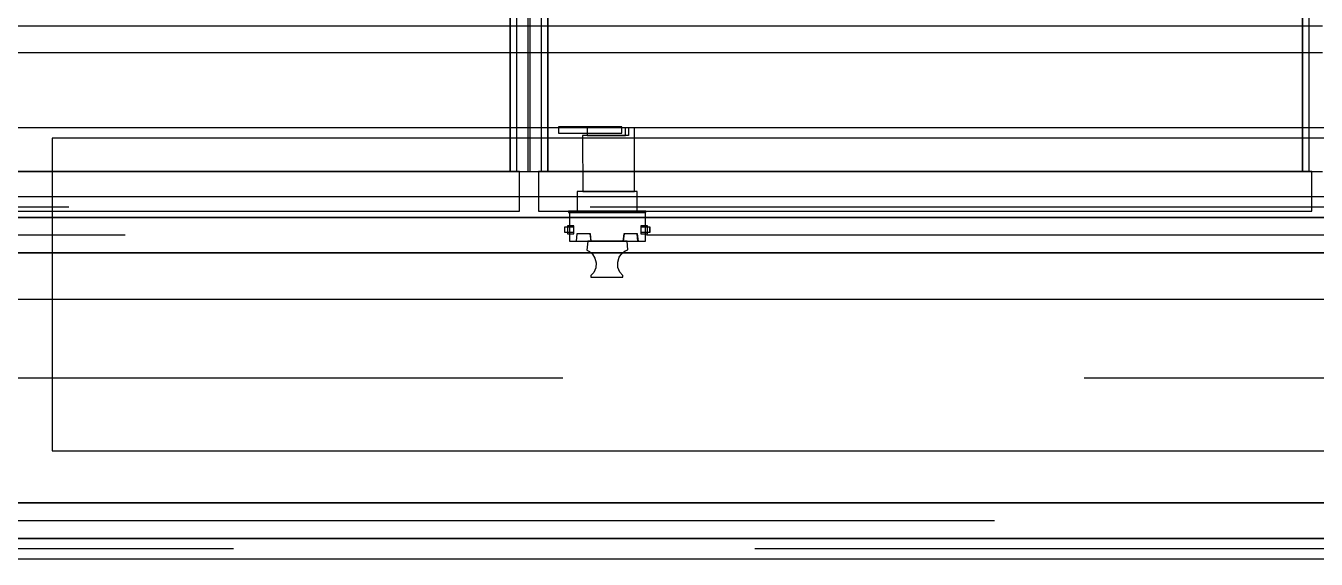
# Model space of a CAD drawing. Extents: x -23.2 to 18.8, y -18.4 to 11.3.
# Drawn here: x -4.684 to -4.065, y -0.031 to 0.225 of the extents above; entities that cross this region are included whole.
import ezdxf

# ---------------------------------------------------------------- set-up
doc = ezdxf.new("R2010")
doc.units = 0
doc.linetypes.add('DASHED', pattern=[0.75, 0.5, -0.25])
for name, color, linetype in [('COVERING', 8, 'CONTINUOUS'), ('EJE_MUROS', 8, 'CONTINUOUS'), ('FURNISHINGELEMENT', 8, 'CONTINUOUS'), ('LOSAS', 3, 'CONTINUOUS'), ('MUROS', 7, 'CONTINUOUS'), ('VIGAS', 5, 'CONTINUOUS')]:
    doc.layers.add(name, color=color, linetype=linetype)

msp = doc.modelspace()

# ---------------------------------------------------------------- linework, layer by layer
at = {"layer": 'COVERING'}
msp.add_line((-5.77616, 0.09377), (-3.64616, 0.09377), dxfattribs=at)
at = {"layer": 'EJE_MUROS', "linetype": 'DASHED'}
for p, q in [((-2.41316, 0.13792), (-5.65916, 0.13792)), ((-2.38616, 0.12442), (-5.67616, 0.12442)), ((-5.67616, 0.05592), (-2.38616, 0.05592)), ((-4.71916, -0.01258), (-0.83417, -0.01258)), ((-0.83417, -0.02608), (-4.71916, -0.02608))]:
    msp.add_line(p, q, dxfattribs=at)
at = {"layer": 'FURNISHINGELEMENT'}
for p, q in [((-4.45145, 0.15493, 5.36405), (-4.45145, 0.59308, 5.36405)), ((-4.44293, 0.59308, 5.36405), (-4.44293, 0.15493, 5.36405)), ((-4.44193, 0.15493, 5.36405), (-4.44193, 0.59308, 5.36405)), ((-4.4334, 0.59308, 5.36405), (-4.4334, 0.15493, 5.36405)), ((-4.07145, 0.15493, 5.36405), (-4.07145, 0.59308, 5.36405)), ((-4.45145, 0.58038, 5.36405), (-4.45145, 0.15493, 5.36405)), ((-4.44828, 0.15493, 3.55112), (-4.44828, 0.58038, 3.55112)), ((-4.43658, 0.58038, 3.55112), (-4.43658, 0.15493, 3.55112)), ((-4.4334, 0.15493, 5.36405), (-4.4334, 0.58038, 5.36405)), ((-4.07145, 0.58038, 5.36405), (-4.07145, 0.15493, 5.36405)), ((-4.06828, 0.15493, 3.55112), (-4.06828, 0.58038, 3.55112)), ((-4.44193, 0.22478, 3.5416), (-4.82293, 0.22478, 3.5416)), ((-4.44293, 0.22478, 3.5416), (-4.44293, 0.21208, 3.5416)), ((-4.06193, 0.22478, 3.5416), (-4.44293, 0.22478, 3.5416)), ((-4.44193, 0.21208, 3.5416), (-4.44193, 0.22478, 3.5416)), ((-4.82293, 0.21208, 3.5416), (-4.44193, 0.21208, 3.5416)), ((-4.44293, 0.21208, 3.5416), (-4.06193, 0.21208, 3.5416)), ((-4.42666, 0.17645, 4.46032), (-4.42831, 0.17645, 4.45855)), ((-4.42831, 0.17645, 4.45855), (-4.42831, 0.1734, 4.45855)), ((-4.42831, 0.1734, 4.45855), (-4.42666, 0.1734, 4.46032)), ((-4.42464, 0.17645, 4.46163), (-4.42666, 0.17645, 4.46032)), ((-4.42666, 0.1734, 4.46032), (-4.42464, 0.1734, 4.46163)), ((-4.42235, 0.17645, 4.4624), (-4.42464, 0.17645, 4.46163)), ((-4.42464, 0.1734, 4.46163), (-4.42235, 0.1734, 4.4624)), ((-4.4038, 0.17645, 4.4624), (-4.42235, 0.17645, 4.4624)), ((-4.42235, 0.1734, 4.4624), (-4.4038, 0.1734, 4.4624)), ((-4.41452, 0.17413, 4.44272), (-4.41457, 0.17233, 4.44272)), ((-4.41448, 0.17594, 4.44272), (-4.41452, 0.17413, 4.44272)), ((-4.40495, 0.17594, 4.44272), (-4.41448, 0.17594, 4.44272)), ((-4.40232, 0.17594, 4.44306), (-4.40495, 0.17594, 4.44272)), ((-4.40152, 0.17645, 4.46163), (-4.4038, 0.17645, 4.4624)), ((-4.4038, 0.1734, 4.4624), (-4.40152, 0.1734, 4.46163)), ((-4.39987, 0.17594, 4.44408), (-4.40232, 0.17594, 4.44306)), ((-4.3995, 0.17645, 4.46031), (-4.40152, 0.17645, 4.46163)), ((-4.40152, 0.1734, 4.46163), (-4.3995, 0.1734, 4.46031)), ((-4.39776, 0.17594, 4.44569), (-4.39987, 0.17594, 4.44408)), ((-4.39786, 0.17645, 4.45854), (-4.3995, 0.17645, 4.46031)), ((-4.3995, 0.1734, 4.46031), (-4.39786, 0.1734, 4.45854)), ((-4.39786, 0.1734, 4.45854), (-4.39786, 0.17645, 4.45854)), ((-4.39615, 0.17594, 4.4478), (-4.39776, 0.17594, 4.44569)), ((-4.39615, 0.17233, 4.4478), (-4.39615, 0.17594, 4.4478)), ((-4.39333, 0.17594, 4.46044), (-4.39479, 0.17594, 4.46262)), ((-4.39479, 0.17594, 4.46262), (-4.39479, 0.17413, 4.46267)), ((-4.39479, 0.17413, 4.46267), (-4.39479, 0.17233, 4.46272)), ((-4.3919, 0.17594, 4.4583), (-4.39333, 0.17594, 4.46044)), ((-4.39183, 0.16039, 4.45883), (-4.3919, 0.17594, 4.4583)), ((-4.41453, 0.17233, 4.46299), (-4.41681, 0.17233, 4.46015)), ((-4.41681, 0.17233, 4.46015), (-4.41669, 0.14543, 4.46123)), ((-4.41457, 0.17233, 4.44272), (-4.40495, 0.17233, 4.44272)), ((-4.4116, 0.17233, 4.46514), (-4.41453, 0.17233, 4.46299)), ((-4.40821, 0.17233, 4.46648), (-4.4116, 0.17233, 4.46514)), ((-4.4046, 0.17233, 4.4669), (-4.40821, 0.17233, 4.46648)), ((-4.40495, 0.17233, 4.44272), (-4.40232, 0.17233, 4.44306)), ((-4.401, 0.17233, 4.46638), (-4.4046, 0.17233, 4.4669)), ((-4.40232, 0.17233, 4.44306), (-4.39987, 0.17233, 4.44408)), ((-4.39766, 0.17233, 4.46495), (-4.401, 0.17233, 4.46638)), ((-4.39987, 0.17233, 4.44408), (-4.39776, 0.17233, 4.44569)), ((-4.39776, 0.17233, 4.44569), (-4.39615, 0.17233, 4.4478)), ((-4.39479, 0.17233, 4.46272), (-4.39766, 0.17233, 4.46495)), ((-4.81658, 0.15493, 3.55112), (-4.44828, 0.15493, 3.55112)), ((-4.45145, 0.15493, 5.3625), (-4.8134, 0.15493, 5.3625)), ((-4.8134, 0.15493, 5.36405), (-4.45145, 0.15493, 5.36405)), ((-4.44696, 0.15493, 5.36064), (-4.45145, 0.15493, 5.3625)), ((-4.45145, 0.15493, 5.36405), (-4.44193, 0.15493, 5.36405)), ((-4.44696, 0.13588, 5.36064), (-4.44696, 0.15493, 5.36064)), ((-4.44293, 0.15493, 5.36405), (-4.4334, 0.15493, 5.36405)), ((-4.4334, 0.15493, 5.3625), (-4.43789, 0.15493, 5.36064)), ((-4.43789, 0.15493, 5.36064), (-4.43789, 0.13588, 5.36064)), ((-4.43658, 0.15493, 3.55112), (-4.06828, 0.15493, 3.55112)), ((-4.07145, 0.15493, 5.3625), (-4.4334, 0.15493, 5.3625)), ((-4.4334, 0.15493, 5.36405), (-4.07145, 0.15493, 5.36405)), ((-4.39183, 0.14543, 4.45945), (-4.39183, 0.16039, 4.45883)), ((-4.06696, 0.15493, 5.36064), (-4.07145, 0.15493, 5.3625)), ((-4.07145, 0.15493, 5.36405), (-4.06193, 0.15493, 5.36405)), ((-4.06696, 0.13588, 5.36064), (-4.06696, 0.15493, 5.36064)), ((-4.41578, 0.14543, 4.52235), (-4.41937, 0.14543, 4.52086)), ((-4.41937, 0.14543, 4.52086), (-4.41937, 0.13588, 4.52086)), ((-4.41669, 0.14543, 4.46123), (-4.41448, 0.14543, 4.4637)), ((-4.39413, 0.14543, 4.52235), (-4.41578, 0.14543, 4.52235)), ((-4.41448, 0.14543, 4.4637), (-4.41177, 0.14543, 4.46561)), ((-4.41177, 0.14543, 4.46561), (-4.40869, 0.14543, 4.46686)), ((-4.40869, 0.14543, 4.46686), (-4.40542, 0.14543, 4.46738)), ((-4.40542, 0.14543, 4.46738), (-4.40211, 0.14543, 4.46714)), ((-4.40211, 0.14543, 4.46714), (-4.39894, 0.14543, 4.46616)), ((-4.39894, 0.14543, 4.46616), (-4.39608, 0.14543, 4.46449)), ((-4.39608, 0.14543, 4.46449), (-4.39366, 0.14543, 4.46222)), ((-4.39055, 0.14543, 4.52086), (-4.39413, 0.14543, 4.52235)), ((-4.39366, 0.14543, 4.46222), (-4.39183, 0.14543, 4.45945)), ((-4.39055, 0.13588, 4.52086), (-4.39055, 0.14543, 4.52086)), ((-4.8134, 0.13588, 5.3625), (-4.45145, 0.13588, 5.3625)), ((-4.45145, 0.13588, 5.3625), (-4.44696, 0.13588, 5.36064)), ((-4.43789, 0.13588, 5.36064), (-4.4334, 0.13588, 5.3625)), ((-4.4334, 0.13588, 5.3625), (-4.07145, 0.13588, 5.3625)), ((-4.42242, 0.13588, 4.58782), (-4.42343, 0.13588, 4.58651)), ((-4.42343, 0.13588, 4.58651), (-4.42343, 0.1353, 4.58651)), ((-4.42343, 0.1353, 4.58651), (-4.42242, 0.1353, 4.58782)), ((-4.42066, 0.1353, 4.5259), (-4.42305, 0.1353, 4.52491)), ((-4.42305, 0.1353, 4.52491), (-4.42305, 0.12158, 4.52491)), ((-4.4211, 0.13588, 4.58883), (-4.42242, 0.13588, 4.58782)), ((-4.42242, 0.1353, 4.58782), (-4.4211, 0.1353, 4.58883)), ((-4.41957, 0.13588, 4.58946), (-4.4211, 0.13588, 4.58883)), ((-4.4211, 0.1353, 4.58883), (-4.41957, 0.1353, 4.58946)), ((-4.38893, 0.1353, 4.5259), (-4.42066, 0.1353, 4.5259)), ((-4.41793, 0.13588, 4.58968), (-4.41957, 0.13588, 4.58946)), ((-4.41957, 0.1353, 4.58946), (-4.41793, 0.1353, 4.58968)), ((-4.41937, 0.13588, 4.52086), (-4.41578, 0.13588, 4.52235)), ((-4.39197, 0.13588, 4.58968), (-4.41793, 0.13588, 4.58968)), ((-4.41793, 0.1353, 4.58968), (-4.39197, 0.1353, 4.58968)), ((-4.41578, 0.13588, 4.52235), (-4.39413, 0.13588, 4.52235)), ((-4.39413, 0.13588, 4.52235), (-4.39055, 0.13588, 4.52086)), ((-4.39032, 0.13588, 4.58946), (-4.39197, 0.13588, 4.58968)), ((-4.39197, 0.1353, 4.58968), (-4.39032, 0.1353, 4.58946)), ((-4.38879, 0.13588, 4.58883), (-4.39032, 0.13588, 4.58946)), ((-4.39032, 0.1353, 4.58946), (-4.38879, 0.1353, 4.58883)), ((-4.38654, 0.1353, 4.52491), (-4.38893, 0.1353, 4.5259)), ((-4.38748, 0.13588, 4.58782), (-4.38879, 0.13588, 4.58883)), ((-4.38879, 0.1353, 4.58883), (-4.38748, 0.1353, 4.58782)), ((-4.38647, 0.13588, 4.58651), (-4.38748, 0.13588, 4.58782)), ((-4.38748, 0.1353, 4.58782), (-4.38647, 0.1353, 4.58651)), ((-4.38654, 0.12158, 4.52491), (-4.38654, 0.1353, 4.52491)), ((-4.38647, 0.1353, 4.58651), (-4.38647, 0.13588, 4.58651)), ((-4.07145, 0.13588, 5.3625), (-4.06696, 0.13588, 5.36064)), ((-4.4243, 0.12832, 4.48227), (-4.42548, 0.12832, 4.48046)), ((-4.42548, 0.12832, 4.48046), (-4.42548, 0.12588, 4.48046)), ((-4.42548, 0.12588, 4.48046), (-4.4243, 0.12588, 4.48227)), ((-4.42424, 0.12832, 4.50518), (-4.4254, 0.12832, 4.50339)), ((-4.4254, 0.12832, 4.50339), (-4.4254, 0.12588, 4.50339)), ((-4.4254, 0.12588, 4.50339), (-4.42424, 0.12588, 4.50518)), ((-4.42273, 0.12832, 4.48375), (-4.4243, 0.12832, 4.48227)), ((-4.4243, 0.12588, 4.48227), (-4.42273, 0.12588, 4.48375)), ((-4.4227, 0.12832, 4.50666), (-4.42424, 0.12832, 4.50518)), ((-4.42424, 0.12588, 4.50518), (-4.4227, 0.12588, 4.50666)), ((-4.42086, 0.12895, 4.48976), (-4.42403, 0.12895, 4.48976)), ((-4.42403, 0.12895, 4.48976), (-4.42403, 0.12514, 4.48976)), ((-4.42403, 0.12895, 4.46691), (-4.42403, 0.12514, 4.46691)), ((-4.42086, 0.12895, 4.46691), (-4.42403, 0.12895, 4.46691)), ((-4.42403, 0.12514, 4.48976), (-4.42086, 0.12514, 4.48976)), ((-4.42403, 0.12514, 4.46691), (-4.42086, 0.12514, 4.46691)), ((-4.42086, 0.12832, 4.48484), (-4.42273, 0.12832, 4.48375)), ((-4.42273, 0.12588, 4.48375), (-4.42086, 0.12588, 4.48484)), ((-4.42086, 0.12832, 4.50776), (-4.4227, 0.12832, 4.50666)), ((-4.4227, 0.12588, 4.50666), (-4.42086, 0.12588, 4.50776)), ((-4.42086, 0.12514, 4.48976), (-4.42086, 0.12895, 4.48976)), ((-4.42086, 0.12514, 4.46691), (-4.42086, 0.12895, 4.46691)), ((-4.42086, 0.12588, 4.50776), (-4.42086, 0.12832, 4.50776)), ((-4.42086, 0.12588, 4.48484), (-4.42086, 0.12832, 4.48484)), ((-4.41948, 0.12514, 4.48091), (-4.41987, 0.12158, 4.4773)), ((-4.41944, 0.12514, 4.50315), (-4.41983, 0.12158, 4.49952)), ((-4.41626, 0.12514, 4.4777), (-4.41948, 0.12514, 4.48091)), ((-4.41621, 0.12514, 4.49992), (-4.41944, 0.12514, 4.50315)), ((-4.41305, 0.12514, 4.48091), (-4.41626, 0.12514, 4.4777)), ((-4.41298, 0.12514, 4.50315), (-4.41621, 0.12514, 4.49992)), ((-4.41265, 0.12158, 4.4773), (-4.41305, 0.12514, 4.48091)), ((-4.41258, 0.12158, 4.49952), (-4.41298, 0.12514, 4.50315)), ((-4.39699, 0.12514, 4.48117), (-4.39739, 0.12158, 4.47756)), ((-4.39681, 0.12514, 4.50394), (-4.39721, 0.12158, 4.50031)), ((-4.39378, 0.12514, 4.47796), (-4.39699, 0.12514, 4.48117)), ((-4.39358, 0.12514, 4.50071), (-4.39681, 0.12514, 4.50394)), ((-4.39057, 0.12514, 4.48117), (-4.39378, 0.12514, 4.47796)), ((-4.39035, 0.12514, 4.50394), (-4.39358, 0.12514, 4.50071)), ((-4.39017, 0.12158, 4.47756), (-4.39057, 0.12514, 4.48117)), ((-4.38995, 0.12158, 4.50031), (-4.39035, 0.12514, 4.50394)), ((-4.38555, 0.12895, 4.48976), (-4.38873, 0.12895, 4.48976)), ((-4.38873, 0.12895, 4.48976), (-4.38873, 0.12514, 4.48976)), ((-4.38555, 0.12895, 4.46691), (-4.38873, 0.12895, 4.46691)), ((-4.38873, 0.12895, 4.46691), (-4.38873, 0.12514, 4.46691)), ((-4.387, 0.12832, 4.50647), (-4.38873, 0.12832, 4.50759)), ((-4.38873, 0.12832, 4.50759), (-4.38873, 0.12588, 4.50759)), ((-4.38694, 0.12832, 4.48361), (-4.38873, 0.12832, 4.48472)), ((-4.38873, 0.12832, 4.48472), (-4.38873, 0.12588, 4.48472)), ((-4.38873, 0.12588, 4.50759), (-4.387, 0.12588, 4.50647)), ((-4.38873, 0.12588, 4.48472), (-4.38694, 0.12588, 4.48361)), ((-4.38873, 0.12514, 4.48976), (-4.38555, 0.12514, 4.48976)), ((-4.38873, 0.12514, 4.46691), (-4.38555, 0.12514, 4.46691)), ((-4.38557, 0.12832, 4.505), (-4.387, 0.12832, 4.50647)), ((-4.387, 0.12588, 4.50647), (-4.38557, 0.12588, 4.505)), ((-4.38545, 0.12832, 4.48213), (-4.38694, 0.12832, 4.48361)), ((-4.38694, 0.12588, 4.48361), (-4.38545, 0.12588, 4.48213)), ((-4.38449, 0.12832, 4.50325), (-4.38557, 0.12832, 4.505)), ((-4.38557, 0.12588, 4.505), (-4.38449, 0.12588, 4.50325)), ((-4.38555, 0.12514, 4.48976), (-4.38555, 0.12895, 4.48976)), ((-4.38555, 0.12514, 4.46691), (-4.38555, 0.12895, 4.46691)), ((-4.38433, 0.12832, 4.48036), (-4.38545, 0.12832, 4.48213)), ((-4.38545, 0.12588, 4.48213), (-4.38433, 0.12588, 4.48036)), ((-4.38449, 0.12588, 4.50325), (-4.38449, 0.12832, 4.50325)), ((-4.38433, 0.12588, 4.48036), (-4.38433, 0.12832, 4.48036)), ((-4.42305, 0.12158, 4.52491), (-4.42066, 0.12158, 4.5259)), ((-4.42066, 0.12158, 4.5259), (-4.38893, 0.12158, 4.5259)), ((-4.41987, 0.12158, 4.4773), (-4.41882, 0.12158, 4.47649)), ((-4.41983, 0.12158, 4.49952), (-4.41877, 0.12158, 4.4987)), ((-4.41882, 0.12158, 4.47649), (-4.41759, 0.12158, 4.47598)), ((-4.41877, 0.12158, 4.4987), (-4.41753, 0.12158, 4.49819)), ((-4.41759, 0.12158, 4.47598), (-4.41626, 0.12158, 4.47581)), ((-4.41753, 0.12158, 4.49819), (-4.41621, 0.12158, 4.49802)), ((-4.41626, 0.12158, 4.47581), (-4.41494, 0.12158, 4.47598)), ((-4.41621, 0.12158, 4.49802), (-4.41488, 0.12158, 4.49819)), ((-4.41494, 0.12158, 4.47598), (-4.41371, 0.12158, 4.47649)), ((-4.41488, 0.12158, 4.49819), (-4.41364, 0.12158, 4.4987)), ((-4.41422, 0.12158, 4.45818), (-4.41462, 0.11725, 4.45742)), ((-4.41249, 0.12158, 4.46044), (-4.41422, 0.12158, 4.45818)), ((-4.41371, 0.12158, 4.47649), (-4.41265, 0.12158, 4.4773)), ((-4.41364, 0.12158, 4.4987), (-4.41258, 0.12158, 4.49952)), ((-4.41024, 0.12158, 4.46217), (-4.41249, 0.12158, 4.46044)), ((-4.40761, 0.12158, 4.46326), (-4.41024, 0.12158, 4.46217)), ((-4.40479, 0.12158, 4.46363), (-4.40761, 0.12158, 4.46326)), ((-4.40198, 0.12158, 4.46326), (-4.40479, 0.12158, 4.46363)), ((-4.39935, 0.12158, 4.46217), (-4.40198, 0.12158, 4.46326)), ((-4.3971, 0.12158, 4.46044), (-4.39935, 0.12158, 4.46217)), ((-4.39739, 0.12158, 4.47756), (-4.39633, 0.12158, 4.47675)), ((-4.39721, 0.12158, 4.50031), (-4.39615, 0.12158, 4.4995)), ((-4.39537, 0.12158, 4.45818), (-4.3971, 0.12158, 4.46044)), ((-4.39633, 0.12158, 4.47675), (-4.3951, 0.12158, 4.47624)), ((-4.39615, 0.12158, 4.4995), (-4.39491, 0.12158, 4.49898)), ((-4.39503, 0.11746, 4.45756), (-4.39537, 0.12158, 4.45818)), ((-4.3951, 0.12158, 4.47624), (-4.39378, 0.12158, 4.47607)), ((-4.39491, 0.12158, 4.49898), (-4.39358, 0.12158, 4.49881)), ((-4.39378, 0.12158, 4.47607), (-4.39246, 0.12158, 4.47624)), ((-4.39358, 0.12158, 4.49881), (-4.39225, 0.12158, 4.49898)), ((-4.39246, 0.12158, 4.47624), (-4.39123, 0.12158, 4.47675)), ((-4.39225, 0.12158, 4.49898), (-4.39102, 0.12158, 4.4995)), ((-4.39123, 0.12158, 4.47675), (-4.39017, 0.12158, 4.47756)), ((-4.39102, 0.12158, 4.4995), (-4.38995, 0.12158, 4.50031)), ((-4.38893, 0.12158, 4.5259), (-4.38654, 0.12158, 4.52491)), ((-4.41462, 0.11725, 4.45742), (-4.4134, 0.11659, 4.4594)), ((-4.4134, 0.11659, 4.4594), (-4.41199, 0.11533, 4.46091)), ((-4.41199, 0.11533, 4.46091), (-4.41081, 0.11343, 4.46182)), ((-4.41081, 0.11343, 4.46182), (-4.41024, 0.11112, 4.46217)), ((-4.39991, 0.11144, 4.46247), (-4.39921, 0.11379, 4.46209)), ((-4.39978, 0.10896, 4.46241), (-4.39991, 0.11144, 4.46247)), ((-4.39921, 0.11379, 4.46209), (-4.39788, 0.11567, 4.46115)), ((-4.39788, 0.11567, 4.46115), (-4.39634, 0.11686, 4.4596)), ((-4.39634, 0.11686, 4.4596), (-4.39503, 0.11746, 4.45756)), ((-4.4114, 0.10659, 4.46139), (-4.41277, 0.10504, 4.46015)), ((-4.41046, 0.10872, 4.46204), (-4.4114, 0.10659, 4.46139)), ((-4.41024, 0.11112, 4.46217), (-4.41046, 0.10872, 4.46204)), ((-4.39886, 0.10672, 4.46187), (-4.39978, 0.10896, 4.46241)), ((-4.39742, 0.10504, 4.46075), (-4.39886, 0.10672, 4.46187)), ((-4.41277, 0.10504, 4.46015), (-4.41277, 0.10426, 4.46015)), ((-4.41277, 0.10426, 4.46015), (-4.41092, 0.10426, 4.46174)), ((-4.41092, 0.10426, 4.46174), (-4.40877, 0.10426, 4.46287)), ((-4.40877, 0.10426, 4.46287), (-4.40643, 0.10426, 4.4635)), ((-4.40643, 0.10426, 4.4635), (-4.404, 0.10426, 4.4636)), ((-4.404, 0.10426, 4.4636), (-4.40161, 0.10426, 4.46315)), ((-4.40161, 0.10426, 4.46315), (-4.39938, 0.10426, 4.46218)), ((-4.39938, 0.10426, 4.46218), (-4.39742, 0.10426, 4.46075)), ((-4.39742, 0.10426, 4.46075), (-4.39742, 0.10504, 4.46075))]:
    msp.add_line(p, q, dxfattribs=at)
at = {"layer": 'LOSAS'}
msp.add_line((1.66384, 0.17592), (-5.72616, 0.17592), dxfattribs=at)
at = {"layer": 'MUROS'}
for p, q in [((-5.65916, 0.14292), (-2.41316, 0.14292)), ((-5.67616, 0.13292), (-2.38616, 0.13292)), ((-2.41316, 0.13292), (-5.65916, 0.13292)), ((-5.67616, 0.11592), (-2.38616, 0.11592)), ((-2.38616, 0.11592), (-5.67616, 0.11592)), ((-2.38616, -0.00408), (-5.67616, -0.00408)), ((-4.71916, -0.00408), (-0.83417, -0.00408)), ((-0.83417, -0.02108), (-4.71916, -0.02108)), ((-4.71916, -0.02108), (-0.83417, -0.02108)), ((-0.83417, -0.03108), (-4.71916, -0.03108))]:
    msp.add_line(p, q, dxfattribs=at)
at = {"layer": 'VIGAS'}
for p, q in [((-2.38616, 0.17092), (-4.67116, 0.17092)), ((-4.67116, 0.17092), (-4.67116, 0.02092)), ((-4.67116, 0.02092), (-2.38616, 0.02092))]:
    msp.add_line(p, q, dxfattribs=at)

doc.saveas('drawing.dxf')
